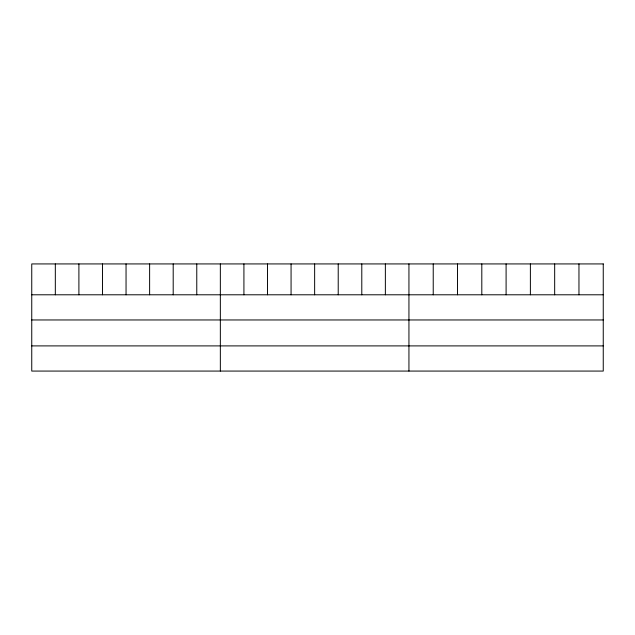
<?xml version="1.0" encoding="UTF-8"?>
<svg xmlns="http://www.w3.org/2000/svg" width="635" height="635" viewBox="0 0 635 635"><rect width="100%" height="100%" fill="white"/><g stroke="black" fill="none" stroke-linecap="round" stroke-linejoin="round"><path stroke-width="0.95" d="M31.75 294.791L603.25 294.791M31.75 319.961L603.25 319.961M31.75 345.9L603.25 345.9M578.961 263.93L578.961 294.791M554.672 263.93L554.672 294.791M530.384 263.93L530.384 294.791M506.095 263.93L506.095 294.791M481.806 263.93L481.806 294.791M457.517 263.93L457.517 294.791M433.229 263.93L433.229 294.791M408.94 263.93L408.94 371.07M385.366 263.93L385.366 294.791M361.791 263.93L361.791 294.791M338.217 263.93L338.217 294.791M314.642 263.93L314.642 294.791M291.068 263.93L291.068 294.791M267.494 263.93L267.494 294.791M243.919 263.93L243.919 294.791M220.345 263.93L220.345 371.07M196.771 263.93L196.771 294.791M173.196 263.93L173.196 294.791M149.622 263.93L149.622 294.791M126.047 263.93L126.047 294.791M102.473 263.93L102.473 294.791M78.899 263.93L78.899 294.791M55.324 263.93L55.324 294.791M603.25 263.93L31.75 263.93L31.75 371.07L603.25 371.07L603.25 263.93"/></g></svg>
